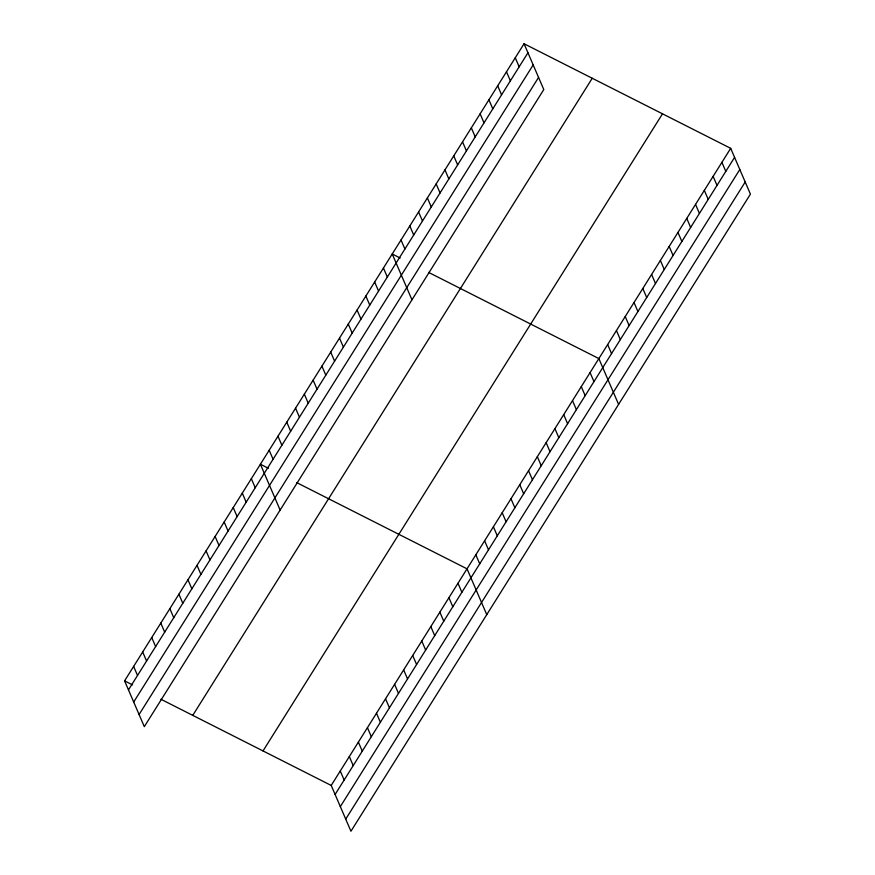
<?xml version="1.0" encoding="UTF-8"?>
<svg xmlns="http://www.w3.org/2000/svg" width="875" height="875" viewBox="0 0 875 875"><rect width="100%" height="100%" fill="white"/><g stroke="black" fill="none" stroke-linecap="round" stroke-linejoin="round"><path stroke-width="1.31" d="M524.059 43.75L543.791 89.556L144.309 726.666L124.578 680.859L524.059 43.75L730.691 148.334L750.422 194.141L350.941 831.25L331.209 785.444L160.945 699.267M128.472 689.894L527.953 52.784M133.7 702.034L533.17 64.925M139.081 714.536L538.562 77.427M192.763 715.367L592.244 78.258M263.025 750.925L662.506 113.816M331.209 785.444L730.691 148.334M335.103 794.478L734.584 157.369M340.331 806.608L739.812 169.509M345.712 819.12L745.194 182.011M400.181 258.027L392.23 253.991L411.961 299.808M428.597 272.398L598.861 358.575L618.592 404.392M268.352 468.267L260.4 464.242L280.131 510.048M296.767 482.65L467.042 568.827L486.763 614.633M124.578 680.859L132.53 684.884M721.908 162.345L725.802 171.391M713.114 176.367L717.008 185.402M704.331 190.378L708.225 199.423M695.537 204.4L699.431 213.434M686.755 218.411L690.648 227.456M677.961 232.433L681.855 241.467M669.178 246.444L673.072 255.489M660.384 260.466L664.278 269.5M651.602 274.477L655.495 283.522M642.808 288.498L646.702 297.533M634.025 302.509L637.908 311.555M515.266 57.761L519.159 66.806M625.231 316.531L629.125 325.566M506.483 71.783L510.377 80.817M616.448 330.542L620.331 339.588M497.689 85.794L501.583 94.839M607.655 344.564L611.548 353.598M488.906 99.816L492.8 108.85M480.112 113.827L484.006 122.872M590.078 372.597L593.972 381.631M471.33 127.848L475.213 136.883M581.284 386.608L585.178 395.653M462.536 141.859L466.43 150.905M572.502 400.63L576.395 409.664M453.753 155.881L457.636 164.916M563.708 414.641L567.602 423.686M444.959 169.892L448.853 178.938M554.925 428.663L558.819 437.697M436.166 183.914L440.059 192.948M546.131 442.673L550.025 451.719M427.383 197.925L431.277 206.97M537.348 456.695L541.242 465.73M418.589 211.947L422.483 220.981M528.555 470.706L532.448 479.752M409.806 225.958L413.7 235.003M519.772 484.728L523.666 493.762M401.012 239.98L404.906 249.014M510.978 498.739L514.872 507.784M502.195 512.761L506.089 521.795M383.436 268.012L387.33 277.047M493.402 526.772L497.295 535.817M374.653 282.023L378.547 291.069M484.619 540.794L488.512 549.828M365.859 296.045L369.753 305.08M475.825 554.805L479.719 563.85M357.077 310.056L360.97 319.102M348.283 324.078L352.177 333.113M457.986 583.264L461.88 592.298M339.5 338.089L343.394 347.134M448.93 597.702L452.823 606.747M330.706 352.111L334.6 361.145M439.873 612.15L443.767 621.184M321.923 366.122L325.817 375.167M430.817 626.587L434.711 635.622M313.13 380.144L317.023 389.178M421.761 641.025L425.655 650.07M304.347 394.155L308.23 403.2M412.705 655.473L416.598 664.508M295.553 408.177L299.447 417.211M403.648 669.911L407.542 678.945M286.77 422.188L290.653 431.233M394.603 684.348L398.486 693.394M277.977 436.209L281.87 445.244M385.547 698.797L389.441 707.831M269.183 450.22L273.077 459.266M376.491 713.234L380.384 722.269M367.434 727.672L371.328 736.717M251.344 478.68L255.238 487.725M358.378 742.12L362.272 751.155M242.288 493.128L246.181 502.163M349.322 756.558L353.216 765.592M233.231 507.566L237.125 516.6M340.266 770.995L344.159 780.041M224.175 522.003L228.069 531.048M215.13 536.452L219.013 545.486M206.073 550.889L209.967 559.923M197.017 565.327L200.911 574.372M187.961 579.775L191.855 588.809M178.905 594.212L182.798 603.247M169.848 608.65L173.742 617.695M160.792 623.098L164.686 632.133M151.736 637.536L155.63 646.57M142.691 651.973L146.573 661.019M133.634 666.422L137.528 675.456"/></g></svg>
